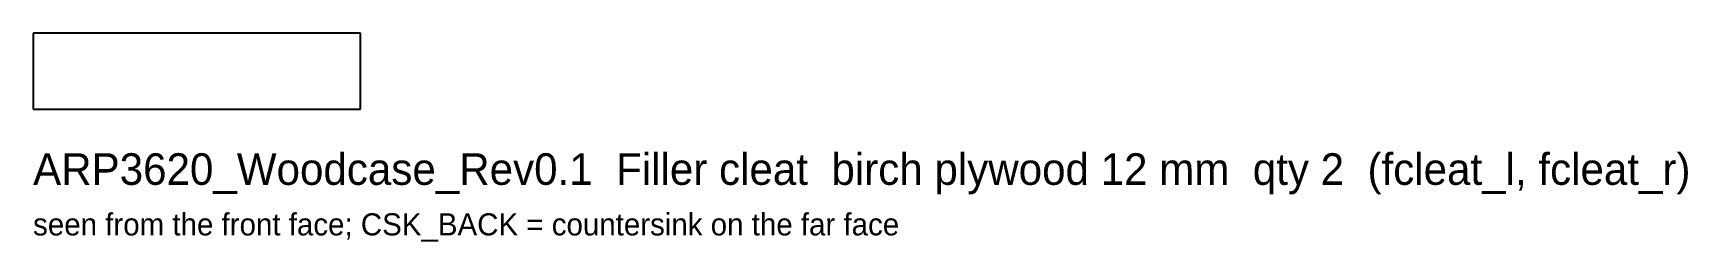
# Model space of a CAD drawing. Header units: millimetres. Extents: x 0 to 263, y -21 to 12.
import ezdxf

# ---------------------------------------------------------------- set-up
doc = ezdxf.new("R2010")
doc.units = ezdxf.units.MM
doc.layers.add('NOTE', color=8, linetype='CONTINUOUS')
doc.layers.add('OUTLINE', color=7, linetype='CONTINUOUS')

msp = doc.modelspace()

# ---------------------------------------------------------------- linework, layer by layer
at = {"layer": 'OUTLINE'}
for p, q in [((52, 12), (0, 12)), ((0, 12), (0, 0)), ((52, 0), (52, 12)), ((0, 0), (52, 0))]:
    msp.add_line(p, q, dxfattribs=at)

# ---------------------------------------------------------------- texts
at = {"layer": 'NOTE'}
for s, height, p in [('ARP3620_Woodcase_Rev0.1  Filler cleat  birch plywood 12 mm  qty 2  (fcleat_l, fcleat_r)', 5, (0, -12)), ('seen from the front face; CSK_BACK = countersink on the far face', 3.5, (0, -20))]:
    msp.add_text(s, height=height, dxfattribs=at).set_placement(p)

doc.saveas('drawing.dxf')
